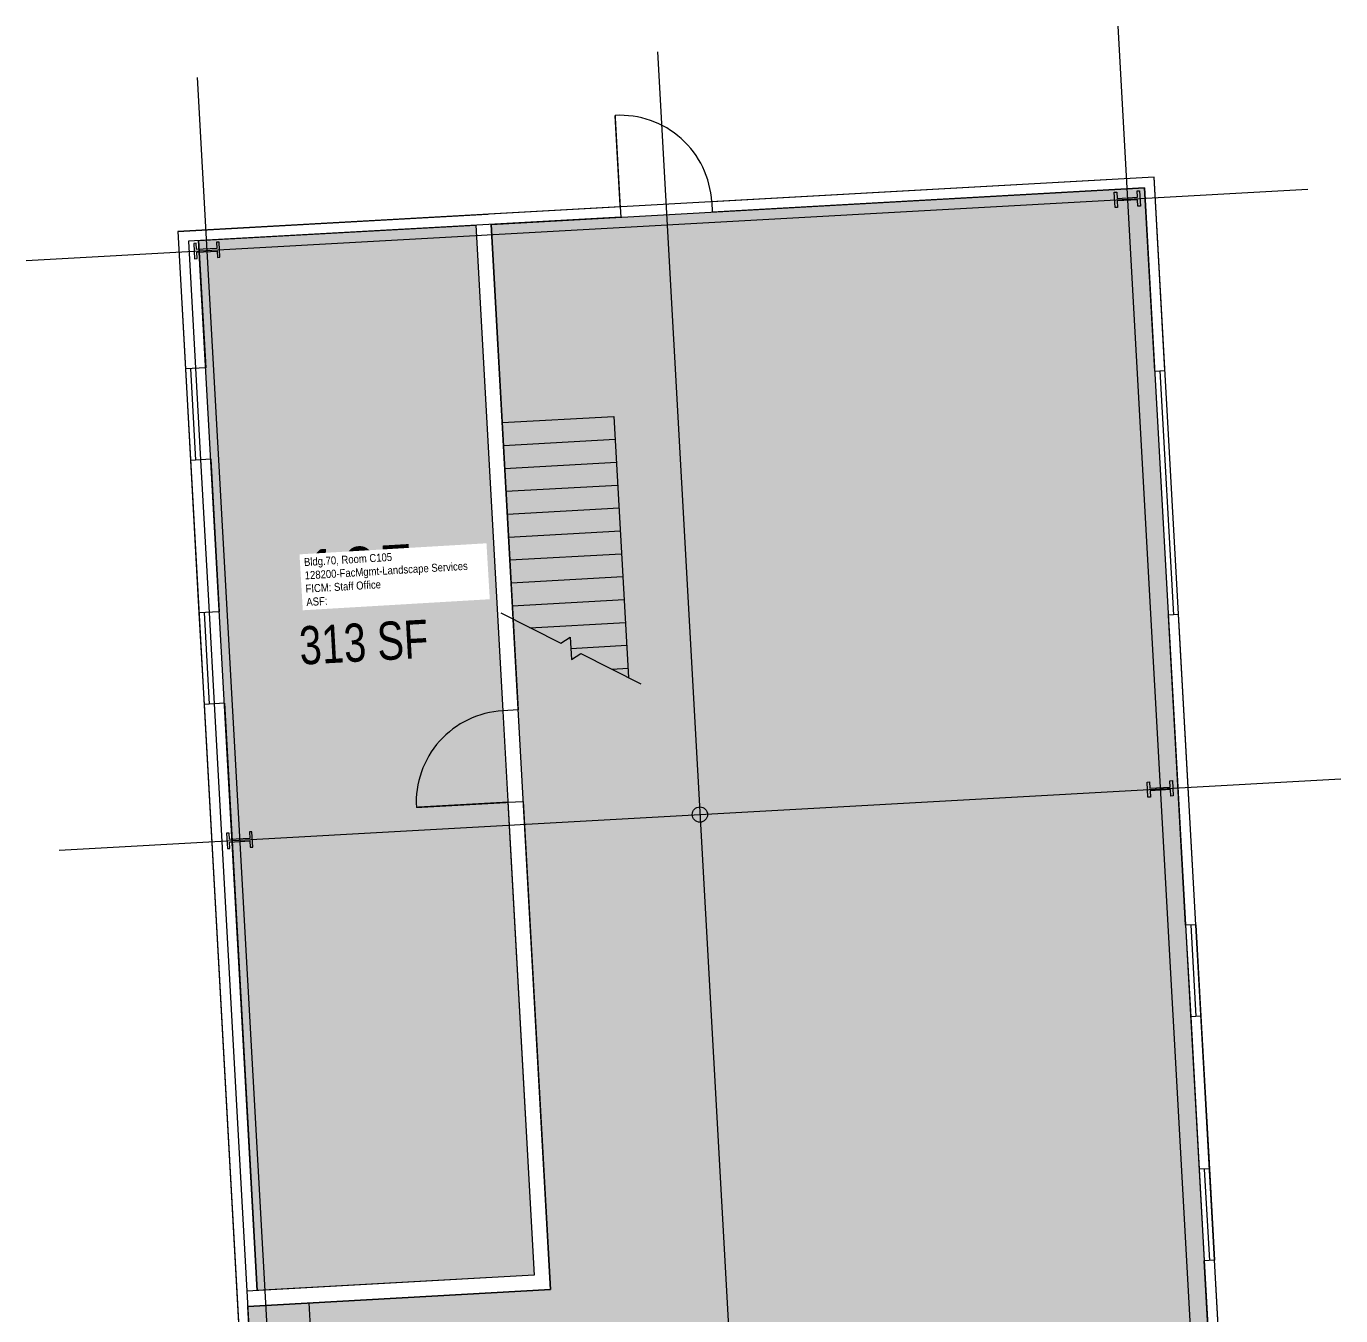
# Model space of a CAD drawing. Header units: inches. Extents: x 69212785 to 69214039, y 27689998 to 27691365.
# Drawn here: x 69212948 to 69213464, y 27690859 to 27691365 of the extents above; entities that cross this region are included whole.
import ezdxf
from ezdxf.enums import TextEntityAlignment as Align

# ---------------------------------------------------------------- set-up
doc = ezdxf.new("R2010")
doc.units = ezdxf.units.IN
doc.header["$LTSCALE"] = 0.25
doc.header["$MEASUREMENT"] = 0
for name, color, linetype in [('A-COLS', 5, 'CONTINUOUS'), ('A-DOOR', 2, 'CONTINUOUS'), ('A-FLOR', 3, 'CONTINUOUS'), ('A-GLAZ', 1, 'CONTINUOUS'), ('A-GRID', 1, 'CONTINUOUS'), ('A-IDEN-RNUM', 7, 'CONTINUOUS'), ('A-IDEN-SNUM', 4, 'CONTINUOUS'), ('A-IDEN-VNUM', 4, 'CONTINUOUS'), ('A-WALL', 5, 'CONTINUOUS'), ('AREA-ASSIGN', 7, 'CONTINUOUS'), ('AREA-GROSS', 1, 'CONTINUOUS'), ('AREA-TEXT', 3, 'CONTINUOUS'), ('Rooms-Category-Color', 7, 'CONTINUOUS'), ('Rooms-College-Color', 7, 'CONTINUOUS'), ('Rooms-Department-Color', 7, 'CONTINUOUS'), ('Rooms-Division-Color', 7, 'CONTINUOUS'), ('Rooms-Information', 7, 'CONTINUOUS')]:
    doc.layers.add(name, color=color, linetype=linetype)
doc.styles.add('CP_AREA', font='arial.ttf', dxfattribs={"height": 15})
doc.styles.add('CP_ROOMSNUMBER', font='arial.ttf', dxfattribs={"height": 1})
doc.styles.add('CP_ROOMVNUMBER', font='arial.ttf', dxfattribs={"width": 0.85, "height": 0.075})

msp = doc.modelspace()

# ---------------------------------------------------------------- hatches: boundary and pattern name
at = {"layer": 'Rooms-Category-Color', "true_color": 0xe3c5e1}
msp.add_hatch(color=254, dxfattribs=at).paths.add_polyline_path([(69213386.95, 27691301.77), (69213439.85, 27690351.24), (69213207.21, 27690338.3), (69213185.26, 27690732.69), (69213042.48, 27690724.74), (69213034.81, 27690862.53), (69213153.63, 27690869.14), (69213130.35, 27691287.49)])
at = {"layer": 'Rooms-Category-Color', "true_color": 0xfa9ba3}
msp.add_hatch(color=241, dxfattribs=at).paths.add_polyline_path([(69213124.36, 27691287.16), (69213147.31, 27690874.8), (69213038.47, 27690868.74), (69213015.53, 27691281.1)])
at = {"layer": 'Rooms-College-Color', "true_color": 0x80bc67}
msp.add_hatch(color=83, dxfattribs=at).paths.add_polyline_path([(69213386.95, 27691301.77), (69213439.85, 27690351.24), (69213207.21, 27690338.3), (69213185.26, 27690732.69), (69213042.48, 27690724.74), (69213034.81, 27690862.53), (69213153.63, 27690869.14), (69213130.35, 27691287.49)])
at = {"layer": 'Rooms-College-Color', "true_color": 0xadadad}
msp.add_hatch(color=253, dxfattribs=at).paths.add_polyline_path([(69213124.36, 27691287.16), (69213147.31, 27690874.8), (69213038.47, 27690868.74), (69213015.53, 27691281.1)])
at = {"layer": 'Rooms-Department-Color', "true_color": 0x80bc67}
for points in [[(69213386.95, 27691301.77), (69213439.85, 27690351.24), (69213207.21, 27690338.3), (69213185.26, 27690732.69), (69213042.48, 27690724.74), (69213034.81, 27690862.53), (69213153.63, 27690869.14), (69213130.35, 27691287.49)], [(69213124.36, 27691287.16), (69213147.31, 27690874.8), (69213038.47, 27690868.74), (69213015.53, 27691281.1)]]:
    msp.add_hatch(color=83, dxfattribs=at).paths.add_polyline_path(points)
at = {"layer": 'Rooms-Division-Color', "true_color": 0x80bc67}
for points in [[(69213386.95, 27691301.77), (69213439.85, 27690351.24), (69213207.21, 27690338.3), (69213185.26, 27690732.69), (69213042.48, 27690724.74), (69213034.81, 27690862.53), (69213153.63, 27690869.14), (69213130.35, 27691287.49)], [(69213124.36, 27691287.16), (69213147.31, 27690874.8), (69213038.47, 27690868.74), (69213015.53, 27691281.1)]]:
    msp.add_hatch(color=83, dxfattribs=at).paths.add_polyline_path(points)

# ---------------------------------------------------------------- linework, layer by layer
at = {"layer": 'A-COLS'}
for points in [[(69213385.01, 27691300.66), (69213385.35, 27691294.67), (69213384.35, 27691294.61), (69213384.21, 27691297.11), (69213376.22, 27691296.67), (69213376.36, 27691294.17), (69213375.36, 27691294.11), (69213375.03, 27691300.11), (69213376.03, 27691300.16), (69213376.16, 27691297.66), (69213384.15, 27691298.11), (69213384.01, 27691300.61)], [(69213013.59, 27691279.99), (69213013.92, 27691274), (69213014.92, 27691274.06), (69213014.78, 27691276.55), (69213022.77, 27691277), (69213022.91, 27691274.5), (69213023.9, 27691274.56), (69213023.57, 27691280.55), (69213022.57, 27691280.49), (69213022.71, 27691278), (69213014.72, 27691277.55), (69213014.58, 27691280.05)], [(69213397.9, 27691069.02), (69213398.24, 27691063.03), (69213397.24, 27691062.97), (69213397.1, 27691065.47), (69213389.11, 27691065.02), (69213389.25, 27691062.53), (69213388.25, 27691062.47), (69213387.92, 27691068.46), (69213388.92, 27691068.52), (69213389.05, 27691066.02), (69213397.04, 27691066.47), (69213396.9, 27691068.96)], [(69213026.48, 27691048.35), (69213026.81, 27691042.36), (69213027.81, 27691042.42), (69213027.67, 27691044.91), (69213035.66, 27691045.36), (69213035.8, 27691042.86), (69213036.79, 27691042.92), (69213036.46, 27691048.91), (69213035.46, 27691048.85), (69213035.6, 27691046.35), (69213027.61, 27691045.91), (69213027.48, 27691048.41)]]:
    msp.add_lwpolyline(points, close=True, dxfattribs=at)
msp.add_circle((69213212.36, 27691055.69), 3, dxfattribs=at)
at = {"layer": 'A-DOOR'}
msp.add_line((69213392.95, 27691229.99), (69213398.28, 27691134.14), dxfattribs=at)
at = {"layer": 'A-DOOR', "const_width": 0.6}
for points in [[(69213181.05, 27691294.32), (69213179.05, 27691330.26)], [(69213136.97, 27691060.51), (69213101.03, 27691058.51)]]:
    msp.add_lwpolyline(points, dxfattribs=at)
at = {"layer": 'A-DOOR'}
for centre, start, end in [((69213181.05, 27691294.32), 3.1851, 93.1851), ((69213136.97, 27691060.51), 93.1851, 183.1851)]:
    msp.add_arc(centre, 36, start, end, dxfattribs=at)
at = {"layer": 'A-FLOR'}
for p, q in [((69213134.68, 27691209.61), (69213178.62, 27691212.06)), ((69213178.62, 27691212.06), (69213184.32, 27691109.51)), ((69213135.18, 27691200.63), (69213179.12, 27691203.07)), ((69213135.68, 27691191.64), (69213179.62, 27691194.08)), ((69213136.18, 27691182.65), (69213180.12, 27691185.1)), ((69213136.68, 27691173.67), (69213180.62, 27691176.11)), ((69213137.18, 27691164.68), (69213181.12, 27691167.13)), ((69213137.68, 27691155.7), (69213181.62, 27691158.14)), ((69213138.18, 27691146.71), (69213182.12, 27691149.15)), ((69213138.68, 27691137.72), (69213182.62, 27691140.17)), ((69213145.59, 27691129.09), (69213183.12, 27691131.18)), ((69213161.65, 27691120.97), (69213183.62, 27691122.2)), ((69213177.71, 27691112.85), (69213184.12, 27691113.21)), ((69213058.78, 27690863.86), (69213066.44, 27690726.07))]:
    msp.add_line(p, q, dxfattribs=at)
msp.add_lwpolyline([(69213134.16, 27691134.87), (69213157.72, 27691122.96), (69213161.41, 27691125.37), (69213161.89, 27691116.58), (69213165.58, 27691118.99), (69213189.14, 27691107.08)], dxfattribs=at)
at = {"layer": 'A-GLAZ'}
for p, q in [((69213010.32, 27691230.73), (69213012.32, 27691194.79)), ((69213012.32, 27691230.85), (69213014.32, 27691194.9)), ((69213014.31, 27691230.96), (69213016.31, 27691195.01)), ((69213015.65, 27691134.88), (69213017.65, 27691098.94)), ((69213017.65, 27691134.99), (69213019.65, 27691099.05)), ((69213019.65, 27691135.1), (69213021.65, 27691099.16)), ((69213403.07, 27691012.22), (69213405.07, 27690976.27)), ((69213405.06, 27691012.33), (69213407.06, 27690976.39)), ((69213407.06, 27691012.44), (69213409.06, 27690976.5)), ((69213408.4, 27690916.37), (69213410.4, 27690880.42)), ((69213410.4, 27690916.48), (69213412.4, 27690880.53)), ((69213412.39, 27690916.59), (69213414.39, 27690880.64))]:
    msp.add_line(p, q, dxfattribs=at)
at = {"layer": 'A-GRID'}
for p, q in [((69213376.41, 27691365.28), (69213436.41, 27690286.95)), ((69213195.69, 27691355.23), (69213255.69, 27690276.89)), ((69213014.97, 27691345.17), (69213074.97, 27690266.84)), ((69212947.85, 27691273.33), (69213451.08, 27691301.33)), ((69212960.75, 27691041.69), (69213463.97, 27691069.69))]:
    msp.add_line(p, q, dxfattribs=at)
at = {"layer": 'A-WALL'}
for p, q in [((69213181.05, 27691294.32), (69213181.27, 27691290.32)), ((69213216.99, 27691296.32), (69213217.22, 27691292.33)), ((69213007.32, 27691284.65), (69213129.13, 27691291.43)), ((69213124.36, 27691287.16), (69213134.97, 27691096.45)), ((69213130.35, 27691287.49), (69213140.96, 27691096.79)), ((69213015.53, 27691281.1), (69213018.31, 27691231.18)), ((69213018.31, 27691231.18), (69213010.32, 27691230.73)), ((69213390.95, 27691229.88), (69213394.95, 27691230.1)), ((69213020.31, 27691195.23), (69213012.32, 27691194.79)), ((69213020.31, 27691195.23), (69213023.64, 27691135.33)), ((69213023.64, 27691135.33), (69213015.65, 27691134.88)), ((69213400.28, 27691134.25), (69213396.29, 27691134.03)), ((69213025.64, 27691099.38), (69213017.65, 27691098.94)), ((69213025.64, 27691099.38), (69213038.47, 27690868.74)), ((69213140.96, 27691096.79), (69213134.97, 27691096.45)), ((69213136.97, 27691060.51), (69213142.96, 27691060.84)), ((69213136.97, 27691060.51), (69213147.31, 27690874.8)), ((69213142.96, 27691060.84), (69213153.63, 27690869.14)), ((69213407.06, 27691012.44), (69213403.07, 27691012.22)), ((69213409.06, 27690976.5), (69213405.07, 27690976.27)), ((69213412.39, 27690916.59), (69213408.4, 27690916.37)), ((69213414.39, 27690880.64), (69213410.4, 27690880.42)), ((69213147.31, 27690874.8), (69213034.48, 27690868.52)), ((69213153.63, 27690869.14), (69213034.81, 27690862.53))]:
    msp.add_line(p, q, dxfattribs=at)
for points in [[(69213394.95, 27691230.1), (69213390.72, 27691305.99), (69213216.99, 27691296.32)], [(69213390.95, 27691229.88), (69213386.95, 27691301.77), (69213217.22, 27691292.33)], [(69213181.05, 27691294.32), (69213007.32, 27691284.65), (69213010.32, 27691230.73)], [(69213181.27, 27691290.32), (69213011.53, 27691280.88), (69213014.31, 27691230.96)], [(69213012.32, 27691194.79), (69213015.65, 27691134.88)], [(69213016.31, 27691195.01), (69213019.65, 27691135.1)], [(69213403.07, 27691012.22), (69213396.29, 27691134.03)], [(69213407.06, 27691012.44), (69213400.28, 27691134.25)], [(69213017.65, 27691098.94), (69213039.65, 27690703.55)], [(69213021.65, 27691099.16), (69213043.65, 27690703.77)], [(69213405.07, 27690976.27), (69213408.4, 27690916.37)], [(69213409.06, 27690976.5), (69213412.39, 27690916.59)], [(69213416.4, 27690772.59), (69213410.4, 27690880.42)], [(69213420.39, 27690772.81), (69213414.39, 27690880.64)]]:
    msp.add_lwpolyline(points, dxfattribs=at)
at = {"layer": 'AREA-ASSIGN'}
for points in [[(69213386.95, 27691301.77), (69213439.85, 27690351.24), (69213207.21, 27690338.3), (69213185.26, 27690732.69), (69213042.48, 27690724.74), (69213034.81, 27690862.53), (69213153.63, 27690869.14), (69213130.35, 27691287.49)], [(69213124.36, 27691287.16), (69213147.31, 27690874.8), (69213038.47, 27690868.74), (69213015.53, 27691281.1)]]:
    msp.add_lwpolyline(points, close=True, dxfattribs=at)
at = {"layer": 'AREA-GROSS'}
msp.add_lwpolyline([(69213060.66, 27690326.13), (69213444.06, 27690347.47), (69213390.72, 27691305.99), (69213007.32, 27691284.65)], close=True, dxfattribs=at)

# ---------------------------------------------------------------- texts
at = {"layer": 'A-IDEN-RNUM', "style": 'CP_ROOMSNUMBER', "width": 0.85}
msp.add_text('0105-00', height=1, rotation=3.3811, dxfattribs=at).set_placement((69213057.91, 27691137.54))
at = {"layer": 'A-IDEN-SNUM', "style": 'CP_ROOMSNUMBER', "width": 0.85}
msp.add_text('0700C10500', height=1, rotation=3.3811, dxfattribs=at).set_placement((69213057.91, 27691137.54))
at = {"layer": 'A-IDEN-VNUM', "style": 'CP_ROOMVNUMBER', "width": 0.85}
msp.add_text('105', height=22, rotation=3.3811, dxfattribs=at).set_placement((69213057.91, 27691137.54))
at = {"layer": 'AREA-TEXT', "style": 'CP_AREA', "width": 0.75}
msp.add_text('313 SF', height=15, rotation=3.1851, dxfattribs=at).set_placement((69213080.35, 27691123.41), align=Align.MIDDLE_CENTER)

# ---------------------------------------------------------------- next in the draw order: texts
at = {"layer": 'Rooms-Information', "insert": (69213057.91, 27691137.54), "char_height": 3.1429, "width": 70.4, "attachment_point": 7, "rotation": 3.3811, "style": 'CP_ROOMVNUMBER', "bg_fill": 3, "box_fill_scale": 1.5, "bg_fill_color": 256, "bg_fill_true_color": 13158600, "bg_fill_transparency": 0}
msp.add_mtext('Bldg.70, Room C105^M^J128200-FacMgmt-Landscape Services^M^JFICM: Staff Office^M^JASF: ', dxfattribs=at)

doc.saveas('drawing.dxf')
